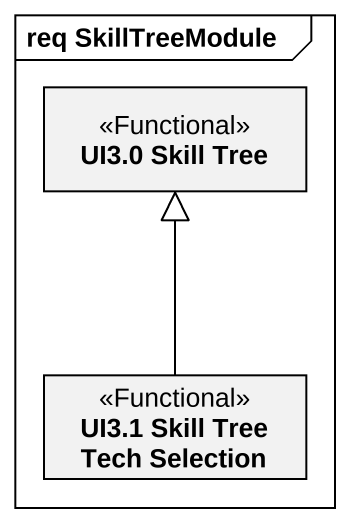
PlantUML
@startuml
mainframe req SkillTreeModule
hide circle
hide empty members
class "UI3.0 Skill Tree" as UI3_0_Skill_Tree <<Functional>>
class "UI3.1 Skill Tree Tech Selection" as UI3_1_Skill_Tree_Tech <<Functional>>
UI3_1_Skill_Tree_Tech -up-|> UI3_0_Skill_Tree
@enduml
